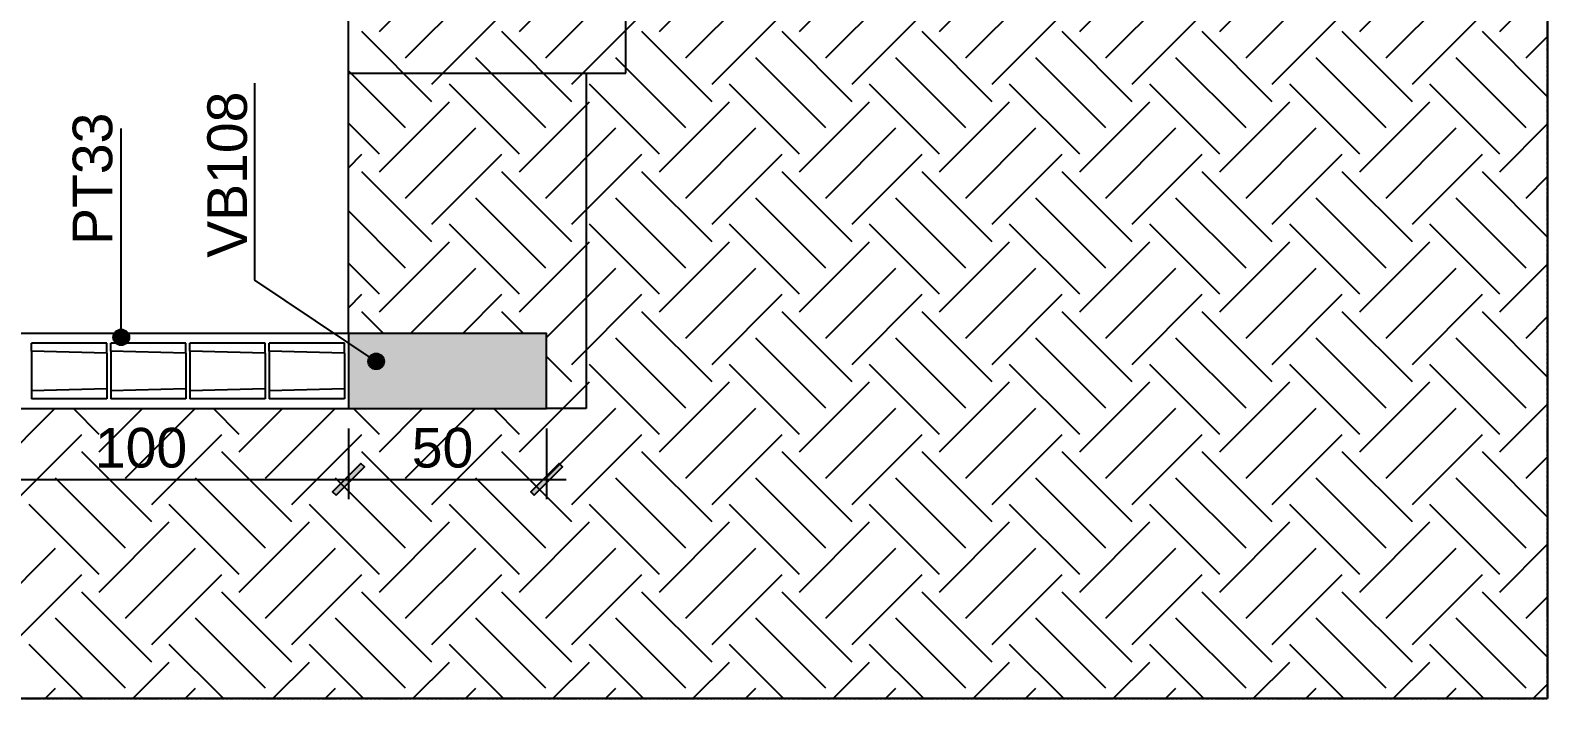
# Model space of a CAD drawing. Extents: x -1789 to 4156, y -3064 to 1391.
# Drawn here: x 2706.2 to 3089.2, y -2158.4 to -1989.7 of the extents above; entities that cross this region are included whole.
import ezdxf

# ---------------------------------------------------------------- set-up
doc = ezdxf.new("R2010")
doc.units = 0
doc.linetypes.add('ESTILO_TQS_0003', pattern=[0.92, 0.3, -0.15, 0.02, -0.15, 0.3])
for name, color, linetype in [('1', 1, 'CONTINUOUS'), ('13', 35, 'CONTINUOUS'), ('2', 2, 'CONTINUOUS'), ('3', 3, 'CONTINUOUS'), ('4', 4, 'CONTINUOUS'), ('8', 8, 'CONTINUOUS')]:
    doc.layers.add(name, color=color, linetype=linetype)
doc.styles.add('TQS_ARIAL', font='arial.ttf')

msp = doc.modelspace()

# ---------------------------------------------------------------- linework, layer by layer
at = {"layer": '1', "linetype": 'Continuous'}
for p, q in [((2729.11515, -2067.38205), (2729.11515, -2014.54065)), ((2706.4368, -2070.72855), (2706.4368, -2080.7147)), ((2706.4368, -2070.72855), (2706.4368, -2080.7147)), ((2706.4368, -2070.72855), (2706.4368, -2080.7147)), ((2706.4368, -2070.72855), (2706.4368, -2080.7147)), ((2706.4368, -2070.72855), (2706.4368, -2080.7147)), ((2706.4368, -2070.72855), (2706.4368, -2080.7147)), ((2706.4368, -2070.72855), (2706.4368, -2080.7147)), ((2725.4368, -2071.2197), (2725.4368, -2080.2197)), ((2725.4368, -2071.2197), (2725.4368, -2080.2197)), ((2726.4368, -2070.72855), (2726.4368, -2080.7147)), ((2745.4368, -2071.2197), (2745.4368, -2080.2197)), ((2745.4368, -2071.2197), (2745.4368, -2080.2197)), ((2745.4368, -2071.2197), (2745.4368, -2080.2197)), ((2745.4368, -2071.2197), (2745.4368, -2080.2197)), ((2745.4368, -2071.2197), (2745.4368, -2080.2197)), ((2745.4368, -2071.2197), (2745.4368, -2080.2197)), ((2746.4368, -2070.72855), (2746.4368, -2080.7147)), ((2746.4368, -2070.72855), (2746.4368, -2080.7147)), ((2746.4368, -2070.72855), (2746.4368, -2080.7147)), ((2746.4368, -2070.72855), (2746.4368, -2080.7147)), ((2746.4368, -2070.72855), (2746.4368, -2080.7147)), ((2746.4368, -2070.72855), (2746.4368, -2080.7147)), ((2746.4368, -2070.72855), (2746.4368, -2080.7147)), ((2765.4368, -2071.2197), (2765.4368, -2080.2197)), ((2765.4368, -2071.2197), (2765.4368, -2080.2197)), ((2766.4368, -2070.72855), (2766.4368, -2080.7147)), ((2785.4368, -2071.2197), (2785.4368, -2080.2197)), ((2785.4368, -2071.2197), (2785.4368, -2080.2197)), ((2785.4368, -2071.2197), (2785.4368, -2080.2197)), ((2785.4368, -2071.2197), (2785.4368, -2080.2197)), ((2785.4368, -2071.2197), (2785.4368, -2080.2197)), ((2785.4368, -2071.2197), (2785.4368, -2080.2197)), ((2786.4368, -2090.2197), (2786.4368, -2108.0766)), ((2786.4368, -2090.2197), (2786.4368, -2108.0766)), ((2836.4368, -2090.2197), (2836.4368, -2108.0766)), ((2681.4368, -2103.0766), (2791.4368, -2103.0766)), ((2781.4368, -2103.0766), (2841.4368, -2103.0766))]:
    msp.add_line(p, q, dxfattribs=at)
for points in [[(2793.4538, -2073.29335), (2762.834, -2052.8249), (2762.834, -2003.06505)], [(2783.3427, -2107.05465), (2790.48795, -2099.90935), (2789.60405, -2099.0255), (2782.4588, -2106.17075), (2783.3427, -2107.05465)], [(2783.3427, -2107.05465), (2790.48795, -2099.90935), (2789.60405, -2099.0255), (2782.4588, -2106.17075), (2783.3427, -2107.05465)], [(2833.3427, -2107.05465), (2840.48795, -2099.90935), (2839.60405, -2099.0255), (2832.4588, -2106.17075), (2833.3427, -2107.05465)]]:
    msp.add_lwpolyline(points, dxfattribs=at)
for centre in [(2729.09795, -2067.2119), (2793.4538, -2073.29335)]:
    msp.add_circle(centre, 2, dxfattribs=at)
for points in [[(2731.09795, -2067.2119), (2728.09795, -2065.47985), (2727.21855, -2066.52785)], [(2731.09795, -2067.2119), (2727.21855, -2066.52785), (2727.21855, -2067.89595)], [(2731.09795, -2067.2119), (2727.21855, -2067.89595), (2728.09795, -2068.94395)], [(2731.09795, -2067.2119), (2729.44525, -2065.2423), (2728.09795, -2065.47985)], [(2731.09795, -2067.2119), (2728.09795, -2068.94395), (2729.44525, -2069.1815)], [(2731.09795, -2067.2119), (2730.63005, -2065.9263), (2729.44525, -2065.2423)], [(2731.09795, -2067.2119), (2729.44525, -2069.1815), (2730.63005, -2068.49745)], [(2731.09795, -2067.2119), (2730.63005, -2068.49745), (2731.09795, -2067.2119)], [(2795.4538, -2073.29335), (2792.4538, -2071.5613), (2791.5744, -2072.6093)], [(2795.4538, -2073.29335), (2793.8011, -2071.32375), (2792.4538, -2071.5613)], [(2795.4538, -2073.29335), (2794.9859, -2072.00775), (2793.8011, -2071.32375)], [(2795.4538, -2073.29335), (2791.5744, -2072.6093), (2791.5744, -2073.9774)], [(2795.4538, -2073.29335), (2791.5744, -2073.9774), (2792.4538, -2075.0254)], [(2795.4538, -2073.29335), (2792.4538, -2075.0254), (2793.8011, -2075.26295)], [(2795.4538, -2073.29335), (2793.8011, -2075.26295), (2794.9859, -2074.5789)], [(2795.4538, -2073.29335), (2794.9859, -2074.5789), (2795.4538, -2073.29335)], [(2783.3427, -2107.05465), (2789.60405, -2099.0255), (2782.4588, -2106.17075)], [(2783.3427, -2107.05465), (2789.60405, -2099.0255), (2782.4588, -2106.17075)], [(2783.3427, -2107.05465), (2790.48795, -2099.90935), (2789.60405, -2099.0255)], [(2783.3427, -2107.05465), (2790.48795, -2099.90935), (2789.60405, -2099.0255)], [(2833.3427, -2107.05465), (2839.60405, -2099.0255), (2832.4588, -2106.17075)], [(2833.3427, -2107.05465), (2840.48795, -2099.90935), (2839.60405, -2099.0255)], [(2783.3427, -2107.05465), (2782.4588, -2106.17075), (2783.3427, -2107.05465)], [(2783.3427, -2107.05465), (2782.4588, -2106.17075), (2783.3427, -2107.05465)], [(2833.3427, -2107.05465), (2832.4588, -2106.17075), (2833.3427, -2107.05465)]]:
    msp.add_solid(points, dxfattribs=at)
at = {"layer": '13', "linetype": 'Continuous'}
for p, q in [((2794.25945, -1990.0712), (2811.9371, -1972.3935)), ((2829.61475, -1990.0712), (2847.29245, -1972.3935)), ((2864.9701, -1990.0712), (2882.64775, -1972.3935)), ((2900.32545, -1990.0712), (2918.0031, -1972.3935)), ((2935.6808, -1990.0712), (2953.35845, -1972.3935)), ((2971.0361, -1990.0712), (2988.7138, -1972.3935)), ((3006.39145, -1990.0712), (3024.06915, -1972.3935)), ((3041.7468, -1990.0712), (3059.42445, -1972.3935)), ((2800.88855, -1996.7003), (2818.5662, -1979.02265)), ((2836.2439, -1996.7003), (2853.92155, -1979.02265)), ((2871.59925, -1996.7003), (2889.2769, -1979.02265)), ((2906.95455, -1996.7003), (2924.63225, -1979.02265)), ((2942.3099, -1996.7003), (2959.9876, -1979.02265)), ((2977.66525, -1996.7003), (2995.3429, -1979.02265)), ((3013.0206, -1996.7003), (3030.69825, -1979.02265)), ((3048.37595, -1996.7003), (3066.0536, -1979.02265)), ((3077.10215, -1990.0712), (3089.1606, -1978.0127)), ((2807.5177, -2003.32945), (2825.19535, -1985.65175)), ((2842.873, -2003.32945), (2860.5507, -1985.65175)), ((2878.22835, -2003.32945), (2895.90605, -1985.65175)), ((2913.5837, -2003.32945), (2931.26135, -1985.65175)), ((2948.93905, -2003.32945), (2966.6167, -1985.65175)), ((2984.29435, -2003.32945), (3001.97205, -1985.65175)), ((3019.6497, -2003.32945), (3037.3274, -1985.65175)), ((3055.00505, -2003.32945), (3072.6827, -1985.65175)), ((2807.5177, -2007.74885), (2789.84, -1990.0712)), ((2842.873, -2007.74885), (2825.19535, -1990.0712)), ((2878.22835, -2007.74885), (2860.5507, -1990.0712)), ((2913.5837, -2007.74885), (2895.90605, -1990.0712)), ((2948.93905, -2007.74885), (2931.26135, -1990.0712)), ((2984.29435, -2007.74885), (2966.6167, -1990.0712)), ((3019.6497, -2007.74885), (3001.97205, -1990.0712)), ((3055.00505, -2007.74885), (3037.3274, -1990.0712)), ((3089.1606, -2006.54905), (3072.6827, -1990.0712)), ((3083.73125, -1996.7003), (3089.1606, -1991.271)), ((2786.4368, -1997.8938), (2786.4368, -1997.8938)), ((2836.2439, -2014.37795), (2818.5662, -1996.7003)), ((2871.59925, -2014.37795), (2853.92155, -1996.7003)), ((2906.95455, -2014.37795), (2889.2769, -1996.7003)), ((2942.3099, -2014.37795), (2924.63225, -1996.7003)), ((2977.66525, -2014.37795), (2959.9876, -1996.7003)), ((3013.0206, -2014.37795), (2995.3429, -1996.7003)), ((3048.37595, -2014.37795), (3030.69825, -1996.7003)), ((3083.73125, -2014.37795), (3066.0536, -1996.7003)), ((3089.1606, -1997.7102), (3089.1606, -1997.7102)), ((2800.88855, -2014.37795), (2786.4368, -1999.92625)), ((2829.61475, -2021.0071), (2811.9371, -2003.32945)), ((2864.9701, -2021.0071), (2847.29245, -2003.32945)), ((2900.32545, -2021.0071), (2882.64775, -2003.32945)), ((2935.6808, -2021.0071), (2918.0031, -2003.32945)), ((2971.0361, -2021.0071), (2953.35845, -2003.32945)), ((3006.39145, -2021.0071), (2988.7138, -2003.32945)), ((3041.7468, -2021.0071), (3024.06915, -2003.32945)), ((3077.10215, -2021.0071), (3059.42445, -2003.32945)), ((2794.25945, -2025.4265), (2811.9371, -2007.74885)), ((2829.61475, -2025.4265), (2847.29245, -2007.74885)), ((2864.9701, -2025.4265), (2882.64775, -2007.74885)), ((2900.32545, -2025.4265), (2918.0031, -2007.74885)), ((2935.6808, -2025.4265), (2953.35845, -2007.74885)), ((2971.0361, -2025.4265), (2988.7138, -2007.74885)), ((3006.39145, -2025.4265), (3024.06915, -2007.74885)), ((3041.7468, -2025.4265), (3059.42445, -2007.74885)), ((2786.4368, -2011.15205), (2786.4368, -2011.15205)), ((2794.25945, -2021.0071), (2786.4368, -2013.1845)), ((2800.88855, -2032.05565), (2818.5662, -2014.37795)), ((2836.2439, -2032.05565), (2853.92155, -2014.37795)), ((2871.59925, -2032.05565), (2889.2769, -2014.37795)), ((2906.95455, -2032.05565), (2924.63225, -2014.37795)), ((2942.3099, -2032.05565), (2959.9876, -2014.37795)), ((2977.66525, -2032.05565), (2995.3429, -2014.37795)), ((3013.0206, -2032.05565), (3030.69825, -2014.37795)), ((3048.37595, -2032.05565), (3066.0536, -2014.37795)), ((3077.10215, -2025.4265), (3089.1606, -2013.36805)), ((2786.4368, -2024.4103), (2789.84, -2021.0071)), ((2807.5177, -2038.68475), (2825.19535, -2021.0071)), ((2842.873, -2038.68475), (2860.5507, -2021.0071)), ((2878.22835, -2038.68475), (2895.90605, -2021.0071)), ((2913.5837, -2038.68475), (2931.26135, -2021.0071)), ((2948.93905, -2038.68475), (2966.6167, -2021.0071)), ((2984.29435, -2038.68475), (3001.97205, -2021.0071)), ((3019.6497, -2038.68475), (3037.3274, -2021.0071)), ((3055.00505, -2038.68475), (3072.6827, -2021.0071)), ((3089.1606, -2019.8073), (3089.1606, -2019.8073)), ((2807.5177, -2043.1042), (2789.84, -2025.4265)), ((2842.873, -2043.1042), (2825.19535, -2025.4265)), ((2878.22835, -2043.1042), (2860.5507, -2025.4265)), ((2913.5837, -2043.1042), (2895.90605, -2025.4265)), ((2948.93905, -2043.1042), (2931.26135, -2025.4265)), ((2984.29435, -2043.1042), (2966.6167, -2025.4265)), ((3019.6497, -2043.1042), (3001.97205, -2025.4265)), ((3055.00505, -2043.1042), (3037.3274, -2025.4265)), ((3089.1606, -2041.9044), (3072.6827, -2025.4265)), ((3083.73125, -2032.05565), (3089.1606, -2026.6263)), ((2786.4368, -2033.2491), (2786.4368, -2033.2491)), ((2836.2439, -2049.7333), (2818.5662, -2032.05565)), ((2871.59925, -2049.7333), (2853.92155, -2032.05565)), ((2906.95455, -2049.7333), (2889.2769, -2032.05565)), ((2942.3099, -2049.7333), (2924.63225, -2032.05565)), ((2977.66525, -2049.7333), (2959.9876, -2032.05565)), ((3013.0206, -2049.7333), (2995.3429, -2032.05565)), ((3048.37595, -2049.7333), (3030.69825, -2032.05565)), ((3083.73125, -2049.7333), (3066.0536, -2032.05565)), ((3089.1606, -2033.06555), (3089.1606, -2033.06555)), ((2800.88855, -2049.7333), (2786.4368, -2035.2816)), ((2829.61475, -2056.36245), (2811.9371, -2038.68475)), ((2864.9701, -2056.36245), (2847.29245, -2038.68475)), ((2900.32545, -2056.36245), (2882.64775, -2038.68475)), ((2935.6808, -2056.36245), (2918.0031, -2038.68475)), ((2971.0361, -2056.36245), (2953.35845, -2038.68475)), ((3006.39145, -2056.36245), (2988.7138, -2038.68475)), ((3041.7468, -2056.36245), (3024.06915, -2038.68475)), ((3077.10215, -2056.36245), (3059.42445, -2038.68475)), ((2794.25945, -2060.78185), (2811.9371, -2043.1042)), ((2829.61475, -2060.78185), (2847.29245, -2043.1042)), ((2864.9701, -2060.78185), (2882.64775, -2043.1042)), ((2900.32545, -2060.78185), (2918.0031, -2043.1042)), ((2935.6808, -2060.78185), (2953.35845, -2043.1042)), ((2971.0361, -2060.78185), (2988.7138, -2043.1042)), ((3006.39145, -2060.78185), (3024.06915, -2043.1042)), ((3041.7468, -2060.78185), (3059.42445, -2043.1042)), ((2786.4368, -2046.50735), (2786.4368, -2046.50735)), ((2794.25945, -2056.36245), (2786.4368, -2048.53985)), ((3077.10215, -2060.78185), (3089.1606, -2048.7234)), ((2802.07985, -2066.2197), (2818.5662, -2049.7333)), ((2836.4368, -2067.21805), (2853.92155, -2049.7333)), ((2871.59925, -2067.411), (2889.2769, -2049.7333)), ((2906.95455, -2067.411), (2924.63225, -2049.7333)), ((2942.3099, -2067.411), (2959.9876, -2049.7333)), ((2977.66525, -2067.411), (2995.3429, -2049.7333)), ((3013.0206, -2067.411), (3030.69825, -2049.7333)), ((3048.37595, -2067.411), (3066.0536, -2049.7333)), ((2786.4368, -2059.7656), (2789.84, -2056.36245)), ((2815.3381, -2066.2197), (2825.19535, -2056.36245)), ((2842.873, -2074.0401), (2860.5507, -2056.36245)), ((2878.22835, -2074.0401), (2895.90605, -2056.36245)), ((2913.5837, -2074.0401), (2931.26135, -2056.36245)), ((2948.93905, -2074.0401), (2966.6167, -2056.36245)), ((2984.29435, -2074.0401), (3001.97205, -2056.36245)), ((3019.6497, -2074.0401), (3037.3274, -2056.36245)), ((3055.00505, -2074.0401), (3072.6827, -2056.36245)), ((3089.1606, -2055.16265), (3089.1606, -2055.16265)), ((2795.27785, -2066.2197), (2789.84, -2060.78185)), ((2830.63315, -2066.2197), (2825.19535, -2060.78185)), ((2878.22835, -2078.4595), (2860.5507, -2060.78185)), ((2913.5837, -2078.4595), (2895.90605, -2060.78185)), ((2948.93905, -2078.4595), (2931.26135, -2060.78185)), ((2984.29435, -2078.4595), (2966.6167, -2060.78185)), ((3019.6497, -2078.4595), (3001.97205, -2060.78185)), ((3055.00505, -2078.4595), (3037.3274, -2060.78185)), ((3089.1606, -2077.2597), (3072.6827, -2060.78185)), ((3083.73125, -2067.411), (3089.1606, -2061.98165)), ((2788.8216, -2066.2197), (2788.8216, -2066.2197)), ((2804.11665, -2066.2197), (2804.11665, -2066.2197)), ((2817.3749, -2066.2197), (2817.3749, -2066.2197)), ((2824.17695, -2066.2197), (2824.17695, -2066.2197)), ((2871.59925, -2085.08865), (2853.92155, -2067.411)), ((2906.95455, -2085.08865), (2889.2769, -2067.411)), ((2942.3099, -2085.08865), (2924.63225, -2067.411)), ((2977.66525, -2085.08865), (2959.9876, -2067.411)), ((3013.0206, -2085.08865), (2995.3429, -2067.411)), ((3048.37595, -2085.08865), (3030.69825, -2067.411)), ((3083.73125, -2085.08865), (3066.0536, -2067.411)), ((2842.873, -2078.4595), (2836.4368, -2072.02335)), ((3089.1606, -2068.4209), (3089.1606, -2068.4209)), ((2864.9701, -2091.7178), (2847.29245, -2074.0401)), ((2900.32545, -2091.7178), (2882.64775, -2074.0401)), ((2935.6808, -2091.7178), (2918.0031, -2074.0401)), ((2971.0361, -2091.7178), (2953.35845, -2074.0401)), ((3006.39145, -2091.7178), (2988.7138, -2074.0401)), ((3041.7468, -2091.7178), (3024.06915, -2074.0401)), ((3077.10215, -2091.7178), (3059.42445, -2074.0401)), ((2829.61475, -2096.1372), (2847.29245, -2078.4595)), ((2864.9701, -2096.1372), (2882.64775, -2078.4595)), ((2900.32545, -2096.1372), (2918.0031, -2078.4595)), ((2935.6808, -2096.1372), (2953.35845, -2078.4595)), ((2971.0361, -2096.1372), (2988.7138, -2078.4595)), ((3006.39145, -2096.1372), (3024.06915, -2078.4595)), ((3041.7468, -2096.1372), (3059.42445, -2078.4595)), ((2836.4368, -2080.4763), (2836.4368, -2080.4763)), ((2694.82255, -2102.7663), (2712.36915, -2085.2197)), ((2723.54875, -2091.7178), (2717.05065, -2085.2197)), ((2723.54875, -2096.1372), (2734.46625, -2085.2197)), ((2730.17785, -2102.7663), (2747.7245, -2085.2197)), ((2758.9041, -2091.7178), (2752.406, -2085.2197)), ((2758.9041, -2096.1372), (2769.8216, -2085.2197)), ((2765.5332, -2102.7663), (2783.07985, -2085.2197)), ((2794.25945, -2091.7178), (2787.76135, -2085.2197)), ((2794.25945, -2096.1372), (2805.17695, -2085.2197)), ((2800.88855, -2102.7663), (2818.4352, -2085.2197)), ((2829.61475, -2091.7178), (2823.11665, -2085.2197)), ((2836.2439, -2102.7663), (2853.92155, -2085.08865)), ((2871.59925, -2102.7663), (2889.2769, -2085.08865)), ((2906.95455, -2102.7663), (2924.63225, -2085.08865)), ((2942.3099, -2102.7663), (2959.9876, -2085.08865)), ((2977.66525, -2102.7663), (2995.3429, -2085.08865)), ((3013.0206, -2102.7663), (3030.69825, -2085.08865)), ((3048.37595, -2102.7663), (3066.0536, -2085.08865)), ((3077.10215, -2096.1372), (3089.1606, -2084.07875)), ((3089.1606, -2090.518), (3089.1606, -2090.518)), ((2701.45165, -2109.39545), (2719.12935, -2091.7178)), ((2736.807, -2109.39545), (2754.48465, -2091.7178)), ((2772.16235, -2109.39545), (2789.84, -2091.7178)), ((2807.5177, -2109.39545), (2825.19535, -2091.7178)), ((2842.873, -2109.39545), (2860.5507, -2091.7178)), ((2878.22835, -2109.39545), (2895.90605, -2091.7178)), ((2913.5837, -2109.39545), (2931.26135, -2091.7178)), ((2948.93905, -2109.39545), (2966.6167, -2091.7178)), ((2984.29435, -2109.39545), (3001.97205, -2091.7178)), ((3019.6497, -2109.39545), (3037.3274, -2091.7178)), ((3055.00505, -2109.39545), (3072.6827, -2091.7178)), ((2736.807, -2113.81485), (2719.12935, -2096.1372)), ((2772.16235, -2113.81485), (2754.48465, -2096.1372)), ((2807.5177, -2113.81485), (2789.84, -2096.1372)), ((2842.873, -2113.81485), (2825.19535, -2096.1372)), ((2878.22835, -2113.81485), (2860.5507, -2096.1372)), ((2913.5837, -2113.81485), (2895.90605, -2096.1372)), ((2948.93905, -2113.81485), (2931.26135, -2096.1372)), ((2984.29435, -2113.81485), (2966.6167, -2096.1372)), ((3019.6497, -2113.81485), (3001.97205, -2096.1372)), ((3055.00505, -2113.81485), (3037.3274, -2096.1372)), ((3089.1606, -2112.61505), (3072.6827, -2096.1372)), ((3083.73125, -2102.7663), (3089.1606, -2097.337)), ((2730.17785, -2120.444), (2712.5002, -2102.7663)), ((2765.5332, -2120.444), (2747.85555, -2102.7663)), ((2800.88855, -2120.444), (2783.2109, -2102.7663)), ((2836.2439, -2120.444), (2818.5662, -2102.7663)), ((2871.59925, -2120.444), (2853.92155, -2102.7663)), ((2906.95455, -2120.444), (2889.2769, -2102.7663)), ((2942.3099, -2120.444), (2924.63225, -2102.7663)), ((2977.66525, -2120.444), (2959.9876, -2102.7663)), ((3013.0206, -2120.444), (2995.3429, -2102.7663)), ((3048.37595, -2120.444), (3030.69825, -2102.7663)), ((3083.73125, -2120.444), (3066.0536, -2102.7663)), ((3089.1606, -2103.77625), (3089.1606, -2103.77625)), ((2723.54875, -2127.0731), (2705.8711, -2109.39545)), ((2758.9041, -2127.0731), (2741.2264, -2109.39545)), ((2794.25945, -2127.0731), (2776.58175, -2109.39545)), ((2829.61475, -2127.0731), (2811.9371, -2109.39545)), ((2864.9701, -2127.0731), (2847.29245, -2109.39545)), ((2900.32545, -2127.0731), (2882.64775, -2109.39545)), ((2935.6808, -2127.0731), (2918.0031, -2109.39545)), ((2971.0361, -2127.0731), (2953.35845, -2109.39545)), ((3006.39145, -2127.0731), (2988.7138, -2109.39545)), ((3041.7468, -2127.0731), (3024.06915, -2109.39545)), ((3077.10215, -2127.0731), (3059.42445, -2109.39545)), ((2723.54875, -2131.49255), (2741.2264, -2113.81485)), ((2758.9041, -2131.49255), (2776.58175, -2113.81485)), ((2794.25945, -2131.49255), (2811.9371, -2113.81485)), ((2829.61475, -2131.49255), (2847.29245, -2113.81485)), ((2864.9701, -2131.49255), (2882.64775, -2113.81485)), ((2900.32545, -2131.49255), (2918.0031, -2113.81485)), ((2935.6808, -2131.49255), (2953.35845, -2113.81485)), ((2971.0361, -2131.49255), (2988.7138, -2113.81485)), ((3006.39145, -2131.49255), (3024.06915, -2113.81485)), ((3041.7468, -2131.49255), (3059.42445, -2113.81485)), ((2694.82255, -2138.12165), (2712.5002, -2120.444)), ((2730.17785, -2138.12165), (2747.85555, -2120.444)), ((2765.5332, -2138.12165), (2783.2109, -2120.444)), ((2800.88855, -2138.12165), (2818.5662, -2120.444)), ((2836.2439, -2138.12165), (2853.92155, -2120.444)), ((2871.59925, -2138.12165), (2889.2769, -2120.444)), ((2906.95455, -2138.12165), (2924.63225, -2120.444)), ((2942.3099, -2138.12165), (2959.9876, -2120.444)), ((2977.66525, -2138.12165), (2995.3429, -2120.444)), ((3013.0206, -2138.12165), (3030.69825, -2120.444)), ((3048.37595, -2138.12165), (3066.0536, -2120.444)), ((3077.10215, -2131.49255), (3089.1606, -2119.4341)), ((2701.45165, -2144.7508), (2719.12935, -2127.0731)), ((2736.807, -2144.7508), (2754.48465, -2127.0731)), ((2772.16235, -2144.7508), (2789.84, -2127.0731)), ((2807.5177, -2144.7508), (2825.19535, -2127.0731)), ((2842.873, -2144.7508), (2860.5507, -2127.0731)), ((2878.22835, -2144.7508), (2895.90605, -2127.0731)), ((2913.5837, -2144.7508), (2931.26135, -2127.0731)), ((2948.93905, -2144.7508), (2966.6167, -2127.0731)), ((2984.29435, -2144.7508), (3001.97205, -2127.0731)), ((3019.6497, -2144.7508), (3037.3274, -2127.0731)), ((3055.00505, -2144.7508), (3072.6827, -2127.0731)), ((3089.1606, -2125.8733), (3089.1606, -2125.8733)), ((2736.807, -2149.1702), (2719.12935, -2131.49255)), ((2772.16235, -2149.1702), (2754.48465, -2131.49255)), ((2807.5177, -2149.1702), (2789.84, -2131.49255)), ((2842.873, -2149.1702), (2825.19535, -2131.49255)), ((2878.22835, -2149.1702), (2860.5507, -2131.49255)), ((2913.5837, -2149.1702), (2895.90605, -2131.49255)), ((2948.93905, -2149.1702), (2931.26135, -2131.49255)), ((2984.29435, -2149.1702), (2966.6167, -2131.49255)), ((3019.6497, -2149.1702), (3001.97205, -2131.49255)), ((3055.00505, -2149.1702), (3037.3274, -2131.49255)), ((3089.1606, -2147.9704), (3072.6827, -2131.49255)), ((3083.73125, -2138.12165), (3089.1606, -2132.69235)), ((2730.17785, -2155.79935), (2712.5002, -2138.12165)), ((2765.5332, -2155.79935), (2747.85555, -2138.12165)), ((2800.88855, -2155.79935), (2783.2109, -2138.12165)), ((2836.2439, -2155.79935), (2818.5662, -2138.12165)), ((2871.59925, -2155.79935), (2853.92155, -2138.12165)), ((2906.95455, -2155.79935), (2889.2769, -2138.12165)), ((2942.3099, -2155.79935), (2924.63225, -2138.12165)), ((2977.66525, -2155.79935), (2959.9876, -2138.12165)), ((3013.0206, -2155.79935), (2995.3429, -2138.12165)), ((3048.37595, -2155.79935), (3030.69825, -2138.12165)), ((3083.73125, -2155.79935), (3066.0536, -2138.12165)), ((3089.1606, -2139.13155), (3089.1606, -2139.13155)), ((2719.52905, -2158.40875), (2705.8711, -2144.7508)), ((2754.88435, -2158.40875), (2741.2264, -2144.7508)), ((2790.2397, -2158.40875), (2776.58175, -2144.7508)), ((2825.59505, -2158.40875), (2811.9371, -2144.7508)), ((2860.9504, -2158.40875), (2847.29245, -2144.7508)), ((2896.30575, -2158.40875), (2882.64775, -2144.7508)), ((2931.66105, -2158.40875), (2918.0031, -2144.7508)), ((2967.0164, -2158.40875), (2953.35845, -2144.7508)), ((3002.37175, -2158.40875), (2988.7138, -2144.7508)), ((3037.7271, -2158.40875), (3024.06915, -2144.7508)), ((3073.0824, -2158.40875), (3059.42445, -2144.7508)), ((2731.9879, -2158.40875), (2741.2264, -2149.1702)), ((2767.3432, -2158.40875), (2776.58175, -2149.1702)), ((2802.69855, -2158.40875), (2811.9371, -2149.1702)), ((2838.0539, -2158.40875), (2847.29245, -2149.1702)), ((2873.40925, -2158.40875), (2882.64775, -2149.1702)), ((2908.76455, -2158.40875), (2918.0031, -2149.1702)), ((2944.1199, -2158.40875), (2953.35845, -2149.1702)), ((2979.47525, -2158.40875), (2988.7138, -2149.1702)), ((3014.8306, -2158.40875), (3024.06915, -2149.1702)), ((3050.18595, -2158.40875), (3059.42445, -2149.1702)), ((2709.8908, -2158.40875), (2712.5002, -2155.79935)), ((2745.24615, -2158.40875), (2747.85555, -2155.79935)), ((2780.60145, -2158.40875), (2783.2109, -2155.79935)), ((2815.9568, -2158.40875), (2818.5662, -2155.79935)), ((2851.31215, -2158.40875), (2853.92155, -2155.79935)), ((2886.6675, -2158.40875), (2889.2769, -2155.79935)), ((2922.02285, -2158.40875), (2924.63225, -2155.79935)), ((2957.37815, -2158.40875), (2959.9876, -2155.79935)), ((2992.7335, -2158.40875), (2995.3429, -2155.79935)), ((3028.08885, -2158.40875), (3030.69825, -2155.79935)), ((3063.4442, -2158.40875), (3066.0536, -2155.79935)), ((3085.54125, -2158.40875), (3089.1606, -2154.7894)), ((2710.6902, -2158.40875), (2710.6902, -2158.40875)), ((2723.14905, -2158.40875), (2723.14905, -2158.40875)), ((2732.7873, -2158.40875), (2732.7873, -2158.40875)), ((2746.04555, -2158.40875), (2746.04555, -2158.40875)), ((2758.5044, -2158.40875), (2758.5044, -2158.40875)), ((2768.1426, -2158.40875), (2768.1426, -2158.40875)), ((2781.4009, -2158.40875), (2781.4009, -2158.40875)), ((2793.8597, -2158.40875), (2793.8597, -2158.40875)), ((2803.49795, -2158.40875), (2803.49795, -2158.40875)), ((2816.7562, -2158.40875), (2816.7562, -2158.40875)), ((2829.21505, -2158.40875), (2829.21505, -2158.40875)), ((2838.8533, -2158.40875), (2838.8533, -2158.40875)), ((2852.11155, -2158.40875), (2852.11155, -2158.40875)), ((2864.5704, -2158.40875), (2864.5704, -2158.40875)), ((2874.20865, -2158.40875), (2874.20865, -2158.40875)), ((2887.4669, -2158.40875), (2887.4669, -2158.40875)), ((2899.92575, -2158.40875), (2899.92575, -2158.40875)), ((2909.564, -2158.40875), (2909.564, -2158.40875)), ((2922.82225, -2158.40875), (2922.82225, -2158.40875)), ((2935.2811, -2158.40875), (2935.2811, -2158.40875)), ((2944.9193, -2158.40875), (2944.9193, -2158.40875)), ((2958.17755, -2158.40875), (2958.17755, -2158.40875)), ((2970.6364, -2158.40875), (2970.6364, -2158.40875)), ((2980.27465, -2158.40875), (2980.27465, -2158.40875)), ((2993.5329, -2158.40875), (2993.5329, -2158.40875)), ((3005.99175, -2158.40875), (3005.99175, -2158.40875)), ((3015.63, -2158.40875), (3015.63, -2158.40875)), ((3028.88825, -2158.40875), (3028.88825, -2158.40875)), ((3041.3471, -2158.40875), (3041.3471, -2158.40875)), ((3050.98535, -2158.40875), (3050.98535, -2158.40875)), ((3064.2436, -2158.40875), (3064.2436, -2158.40875)), ((3076.70245, -2158.40875), (3076.70245, -2158.40875)), ((3086.3407, -2158.40875), (3086.3407, -2158.40875))]:
    msp.add_line(p, q, dxfattribs=at)
for points in [[(3089.1606, 1006.1651), (3089.1606, -2158.40875), (2586.4368, -2158.40875)], [(2586.4368, -2158.40875), (2586.4368, -2085.2197), (2836.4368, -2085.2197), (2836.4368, -2066.2197), (2786.4368, -2066.2197), (2786.4368, -1711.69015), (2846.4368, -1711.69015), (2846.4368, -1535.2867), (2786.4368, -1535.2867), (2786.4368, -1316.47245)]]:
    msp.add_lwpolyline(points, dxfattribs=at)
at = {"layer": '2', "linetype": 'Continuous'}
for p, q in [((2856.4368, -2000.5646), (2856.4368, -1938.2502)), ((2786.4368, -2000.5646), (2856.4368, -2000.5646)), ((2846.4368, -2000.5646), (2846.4368, -2085.2197)), ((2706.4368, -2070.72855), (2706.4368, -2068.7197)), ((2706.4368, -2070.72855), (2706.4368, -2068.7197)), ((2706.4368, -2070.72855), (2706.4368, -2068.7197)), ((2706.4368, -2070.72855), (2706.4368, -2068.7197)), ((2706.4368, -2070.72855), (2706.4368, -2068.7197)), ((2706.4368, -2070.72855), (2706.4368, -2068.7197)), ((2725.4368, -2068.7197), (2706.4368, -2068.7197)), ((2706.4368, -2070.72855), (2706.4368, -2068.7197)), ((2725.4368, -2071.2197), (2706.4368, -2070.72855)), ((2725.4368, -2071.2197), (2725.4368, -2068.7197)), ((2725.4368, -2071.2197), (2725.4368, -2068.7197)), ((2745.4368, -2068.7197), (2726.4368, -2068.7197)), ((2726.4368, -2070.72855), (2726.4368, -2068.7197)), ((2745.4368, -2071.2197), (2726.4368, -2070.72855)), ((2745.4368, -2071.2197), (2745.4368, -2068.7197)), ((2745.4368, -2071.2197), (2745.4368, -2068.7197)), ((2745.4368, -2071.2197), (2745.4368, -2068.7197)), ((2745.4368, -2071.2197), (2745.4368, -2068.7197)), ((2745.4368, -2071.2197), (2745.4368, -2068.7197)), ((2745.4368, -2071.2197), (2745.4368, -2068.7197)), ((2746.4368, -2070.72855), (2746.4368, -2068.7197)), ((2746.4368, -2070.72855), (2746.4368, -2068.7197)), ((2746.4368, -2070.72855), (2746.4368, -2068.7197)), ((2746.4368, -2070.72855), (2746.4368, -2068.7197)), ((2746.4368, -2070.72855), (2746.4368, -2068.7197)), ((2746.4368, -2070.72855), (2746.4368, -2068.7197)), ((2765.4368, -2068.7197), (2746.4368, -2068.7197)), ((2746.4368, -2070.72855), (2746.4368, -2068.7197)), ((2765.4368, -2071.2197), (2746.4368, -2070.72855)), ((2765.4368, -2071.2197), (2765.4368, -2068.7197)), ((2765.4368, -2071.2197), (2765.4368, -2068.7197)), ((2785.4368, -2068.7197), (2766.4368, -2068.7197)), ((2766.4368, -2070.72855), (2766.4368, -2068.7197)), ((2785.4368, -2071.2197), (2766.4368, -2070.72855)), ((2785.4368, -2071.2197), (2785.4368, -2068.7197)), ((2785.4368, -2071.2197), (2785.4368, -2068.7197)), ((2785.4368, -2071.2197), (2785.4368, -2068.7197)), ((2785.4368, -2071.2197), (2785.4368, -2068.7197)), ((2785.4368, -2071.2197), (2785.4368, -2068.7197)), ((2785.4368, -2071.2197), (2785.4368, -2068.7197)), ((2725.4368, -2080.22355), (2706.4368, -2080.7147)), ((2706.4368, -2080.7147), (2706.4368, -2082.7197)), ((2706.4368, -2080.7147), (2706.4368, -2082.7197)), ((2706.4368, -2080.7147), (2706.4368, -2082.7197)), ((2706.4368, -2080.7147), (2706.4368, -2082.7197)), ((2706.4368, -2080.7147), (2706.4368, -2082.7197)), ((2706.4368, -2080.7147), (2706.4368, -2082.7197)), ((2706.4368, -2080.7147), (2706.4368, -2082.7197)), ((2725.4368, -2082.71775), (2706.4368, -2082.7197)), ((2725.4368, -2080.22355), (2725.4368, -2082.71775)), ((2725.4368, -2080.22355), (2725.4368, -2082.71775)), ((2745.4368, -2080.22355), (2726.4368, -2080.7147)), ((2726.4368, -2080.7147), (2726.4368, -2082.7197)), ((2745.4368, -2082.71775), (2726.4368, -2082.7197)), ((2745.4368, -2080.22355), (2745.4368, -2082.71775)), ((2745.4368, -2080.22355), (2745.4368, -2082.71775)), ((2745.4368, -2080.22355), (2745.4368, -2082.71775)), ((2745.4368, -2080.22355), (2745.4368, -2082.71775)), ((2745.4368, -2080.22355), (2745.4368, -2082.71775)), ((2745.4368, -2080.22355), (2745.4368, -2082.71775)), ((2765.4368, -2080.22355), (2746.4368, -2080.7147)), ((2746.4368, -2080.7147), (2746.4368, -2082.7197)), ((2746.4368, -2080.7147), (2746.4368, -2082.7197)), ((2746.4368, -2080.7147), (2746.4368, -2082.7197)), ((2746.4368, -2080.7147), (2746.4368, -2082.7197)), ((2746.4368, -2080.7147), (2746.4368, -2082.7197)), ((2746.4368, -2080.7147), (2746.4368, -2082.7197)), ((2746.4368, -2080.7147), (2746.4368, -2082.7197)), ((2765.4368, -2082.71775), (2746.4368, -2082.7197)), ((2765.4368, -2080.22355), (2765.4368, -2082.71775)), ((2765.4368, -2080.22355), (2765.4368, -2082.71775)), ((2785.4368, -2080.22355), (2766.4368, -2080.7147)), ((2766.4368, -2080.7147), (2766.4368, -2082.7197)), ((2785.4368, -2082.71775), (2766.4368, -2082.7197)), ((2785.4368, -2080.22355), (2785.4368, -2082.71775)), ((2785.4368, -2080.22355), (2785.4368, -2082.71775)), ((2785.4368, -2080.22355), (2785.4368, -2082.71775)), ((2785.4368, -2080.22355), (2785.4368, -2082.71775)), ((2785.4368, -2080.22355), (2785.4368, -2082.71775)), ((2785.4368, -2080.22355), (2785.4368, -2082.71775)), ((2786.4368, -2085.2197), (2786.4368, -2085.2197)), ((2786.4368, -2085.2197), (2786.4368, -2085.2197)), ((2846.4368, -2085.2197), (2836.4368, -2085.2197)), ((2836.4368, -2085.2197), (2836.4368, -2085.2197))]:
    msp.add_line(p, q, dxfattribs=at)
at = {"layer": '2', "linetype": 'ESTILO_TQS_0003'}
msp.add_lwpolyline([(2462.16665, -2158.40875), (3089.1606, -2158.40875), (3089.1606, 1006.1651), (2462.16665, 1011.24555), (2462.16665, -2158.40875)], dxfattribs=at)
at = {"layer": '3', "linetype": 'Continuous'}
for p, q in [((2786.4368, -2066.2197), (2686.4368, -2066.2197)), ((2626.4368, -2085.2197), (2786.2419, -2085.2197))]:
    msp.add_line(p, q, dxfattribs=at)
at = {"layer": '4', "linetype": 'Continuous'}
for p, q in [((2836.4368, -2066.2197), (2786.4368, -2066.2197)), ((2786.4368, -2066.2197), (2786.4368, -2085.2197)), ((2836.4368, -2085.2197), (2836.4368, -2066.2197)), ((2786.4368, -2085.2197), (2836.4368, -2085.2197))]:
    msp.add_line(p, q, dxfattribs=at)
at = {"layer": '8', "linetype": 'Continuous'}
msp.add_lwpolyline([(2786.4368, -2085.2197), (2836.4368, -2085.2197), (2836.4368, -2066.2197), (2786.4368, -2066.2197), (2786.4368, -2085.2197)], dxfattribs=at)
for points in [[(2786.4368, -2085.2197), (2836.4368, -2085.2197), (2836.4368, -2066.2197)], [(2786.4368, -2085.2197), (2836.4368, -2066.2197), (2786.4368, -2066.2197)], [(2786.4368, -2085.2197), (2786.4368, -2066.2197), (2786.4368, -2085.2197)]]:
    msp.add_solid(points, dxfattribs=at)

# ---------------------------------------------------------------- texts
at = {"layer": '2', "linetype": 'Continuous', "style": 'TQS_ARIAL'}
for s, p in [('VB108', (2760.83105, -2047.1313)), ('PT33', (2726.8366, -2043.8947))]:
    msp.add_text(s, height=10, rotation=90, dxfattribs=at).set_placement(p)
for s, p in [('100', (2722.4368, -2100.0766)), ('50', (2802.4368, -2100.0766))]:
    msp.add_text(s, height=10, dxfattribs=at).set_placement(p)

doc.saveas('drawing.dxf')
